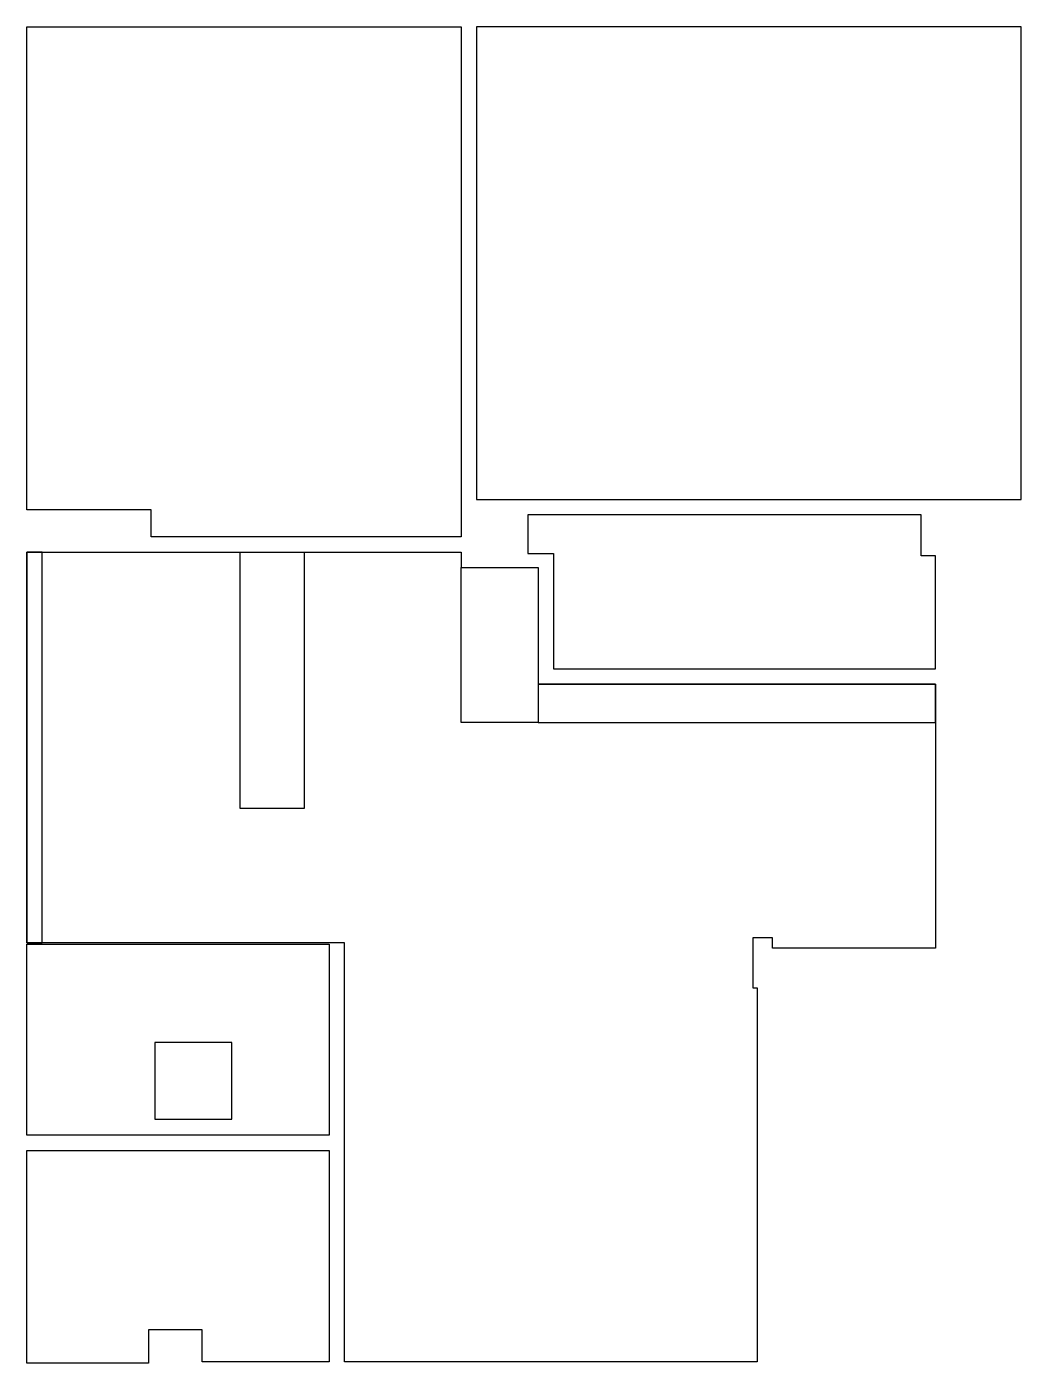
# Model space of a CAD drawing. Header units: millimetres. Extents: x 3 to 779, y 4 to 1047.
import ezdxf

# ---------------------------------------------------------------- set-up
doc = ezdxf.new("R2010")
doc.units = ezdxf.units.MM
doc.layers.add('AREE LEONARDO', color=7, linetype='Continuous')

msp = doc.modelspace()

# ---------------------------------------------------------------- linework, layer by layer
at = {"layer": 'AREE LEONARDO', "color": 5}
for points in [[(2.5, 1047.2), (341.5, 1047.2), (341.5, 649.2), (99.5, 649.2), (99.5, 670.2), (2.5, 670.2)], [(353.5, 678.2), (778.5, 678.2), (778.5, 1047.2), (353.5, 1047.2)], [(2.5, 637.2), (341.5, 637.2), (341.5, 625.2), (401.5, 625.2), (401.5, 534.2), (711.5, 534.2), (711.5, 328.2), (584.5, 328.2), (584.5, 336.2), (569, 336.2), (569, 297.2), (572.5, 297.2), (572.5, 5.2), (250.5, 5.2), (250.5, 332.2), (2.5, 332.2)]]:
    msp.add_lwpolyline(points, close=True, dxfattribs=at)
at = {"layer": 'AREE LEONARDO', "color": 3}
for points in [[(393.5, 666.2), (393.5, 636.2), (413.5, 636.2), (413.5, 546.2), (711.5, 546.2), (711.5, 634.2), (700.5, 634.2), (700.5, 666.2)], [(2.5, 170.2), (238.5, 170.2), (238.5, 5.2), (139.5, 5.2), (139.5, 30.2), (97.5, 30.2), (97.5, 4.2), (2.5, 4.2)]]:
    msp.add_lwpolyline(points, close=True, dxfattribs=at)
at = {"layer": 'AREE LEONARDO', "color": 2}
for points in [[(14.5, 637.2), (2.5, 637.2), (2.5, 332.2), (14.5, 332.2)], [(169.1, 637.2), (219.1, 637.2), (219.1, 437.2), (169.1, 437.2)], [(341.5, 625.2), (401.5, 625.2), (401.5, 504.2), (341.5, 504.2)], [(401.5, 504.2), (711.5, 504.2), (711.5, 534.2), (401.5, 534.2)]]:
    msp.add_lwpolyline(points, close=True, dxfattribs=at)
at = {"layer": 'AREE LEONARDO', "color": 6}
msp.add_lwpolyline([(2.5, 331.2), (238.5, 331.2), (238.5, 182.2), (2.5, 182.2)], close=True, dxfattribs=at)
at = {"layer": 'AREE LEONARDO', "color": 1}
msp.add_lwpolyline([(102.5, 194.6), (162.5, 194.6), (162.5, 254.6), (102.5, 254.6)], close=True, dxfattribs=at)

doc.saveas('drawing.dxf')
